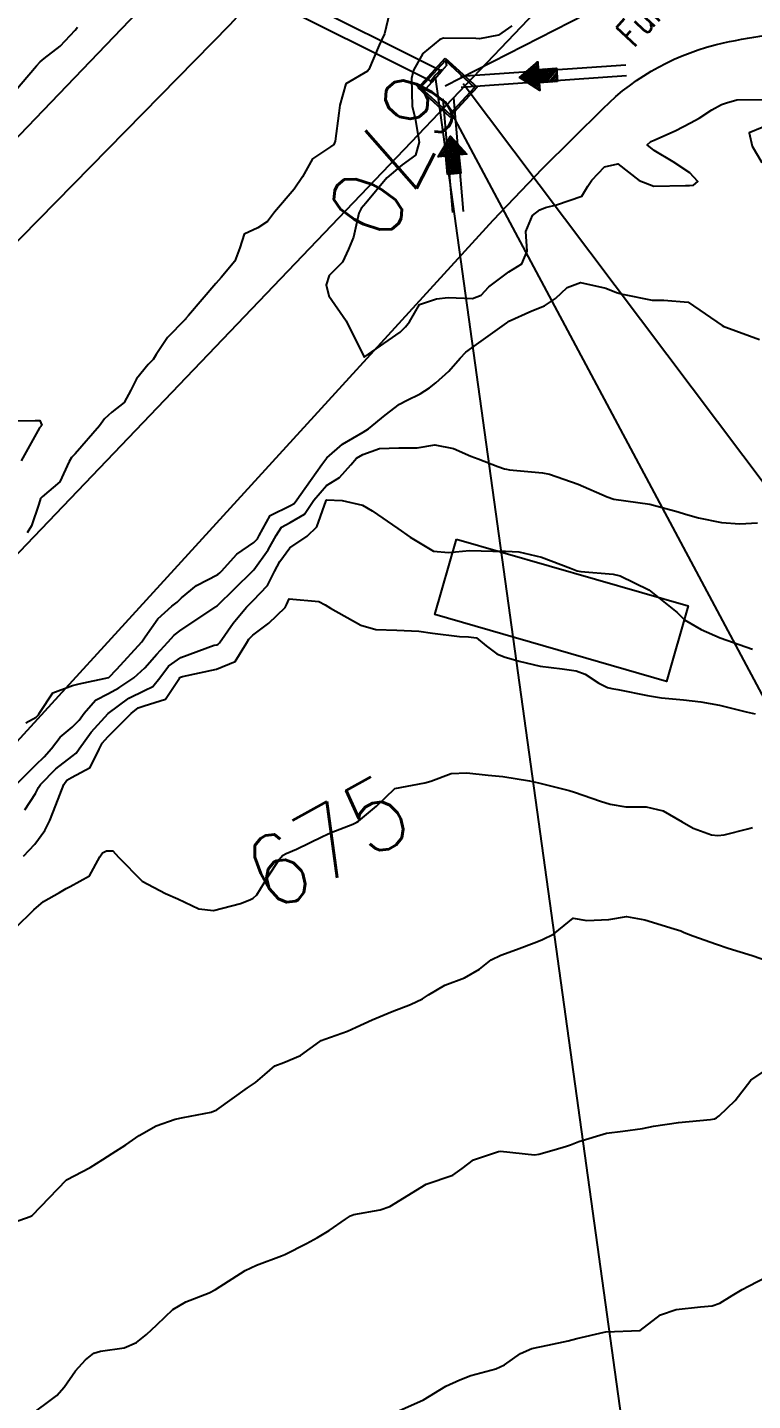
# Model space of a CAD drawing. Header units: metres. Extents: x 298520 to 308411, y 7433745 to 7450750.
# Drawn here: x 300751.6 to 300792, y 7446866.2 to 7446942.6 of the extents above; entities that cross this region are included whole.
import ezdxf
from ezdxf.enums import TextEntityAlignment as Align

# ---------------------------------------------------------------- set-up
doc = ezdxf.new("R2010")
doc.units = ezdxf.units.M
doc.header["$LTSCALE"] = 10
doc.linetypes.add('CONTINUO', pattern=[0])
doc.linetypes.add('TRACEJADO', pattern=[8.7, 8, -0.7])
for name, color, linetype in [('BUEIRO', 151, 'Continuous'), ('CAIXA', 45, 'Continuous'), ('Cotas', 45, 'Continuous'), ('Curvas de Nivel 1m', 11, 'Continuous'), ('Curvas de Nivel 5m', 15, 'Continuous'), ('Edificações', 30, 'Continuous'), ('GALERIA', 45, 'Continuous'), ('Linha Férrea', 251, 'TRACKS'), ('TEXTO', 45, 'Continuous'), ('TUBO', 45, 'Continuous'), ('Vias Primárias', 230, 'Continuous')]:
    doc.layers.add(name, color=color, linetype=linetype)
doc.styles.add('ROMANS', font='romans', dxfattribs={"height": 0.2})
doc.styles.add('Style-STANDARD', font='STANDARD.shx')
doc.linetypes.add('TRACKS', pattern='A,0.15,[130,ltypeshp.shx,S=0.25,R=0,X=0,Y=0],0.15', length=0.3)

msp = doc.modelspace()

# ---------------------------------------------------------------- hatches: boundary and pattern name
at = {"layer": 'TEXTO'}
for points in [[(300781.134, 7446939.623), (300780.122, 7446939.547), (300780.155, 7446939.118), (300779.014, 7446939.834), (300780.035, 7446940.712), (300780.067, 7446940.284), (300781.079, 7446940.36)], [(300775.018, 7446934.45), (300774.92, 7446935.46), (300774.492, 7446935.419), (300775.184, 7446936.574), (300776.084, 7446935.573), (300775.656, 7446935.531), (300775.754, 7446934.521)]]:
    msp.add_hatch(color=256, dxfattribs=at).paths.add_polyline_path(points)

# ---------------------------------------------------------------- linework, layer by layer
at = {"layer": 'BUEIRO', "linetype": 'TRACEJADO', "flags": 128}
for points in [[(300774.685, 7446940.202), (300748.262, 7446953.432)], [(300774.166, 7446939.602), (300748.185, 7446952.577)]]:
    msp.add_lwpolyline(points, dxfattribs=at)
at = {"layer": 'CAIXA', "linetype": 'TRACEJADO', "flags": 128}
for points in [[(300774.759, 7446938.656), (300775.289, 7446932.332)], [(300775.357, 7446938.706), (300775.887, 7446932.382)]]:
    msp.add_lwpolyline(points, dxfattribs=at)
at = {"layer": 'CAIXA', "linetype": 'CONTINUO'}
for points in [[(300774.893, 7446940.919, 669.603), (300776.661, 7446939.299, 669.594), (300775.149, 7446937.649, 669.624), (300773.381, 7446939.27, 669.607)], [(300773.522, 7446939.276, 669.607), (300775.142, 7446937.791, 669.624), (300776.519, 7446939.292, 669.594), (300774.899, 7446940.778, 669.603)]]:
    msp.add_polyline3d(points, close=True, dxfattribs=at)
at = {"layer": 'Curvas de Nivel 1m', "flags": 128}
for points, elevation in [([(300771.791, 7446943.449), (300771.515, 7446942.266), (300771.205, 7446941.649), (300770.647, 7446940.279), (300770.562, 7446940.192), (300769.356, 7446939.491), (300769.021, 7446938.295), (300768.979, 7446937.853), (300768.768, 7446936.297), (300768.697, 7446936.112), (300768.51, 7446935.987), (300767.502, 7446935.311), (300766.955, 7446934.315), (300766.486, 7446933.626), (300765.393, 7446932.341), (300764.993, 7446931.817), (300764.46, 7446931.479), (300763.702, 7446931.11), (300763.454, 7446930.36), (300763.18, 7446929.618), (300762.426, 7446928.708), (300762.119, 7446928.375), (300760.607, 7446926.599), (300760.447, 7446926.399), (300760.426, 7446926.377), (300760.402, 7446926.353), (300759.43, 7446925.367), (300758.805, 7446924.416), (300758.638, 7446924.149), (300758.367, 7446923.861), (300757.71, 7446923.075), (300757.393, 7446922.43), (300757.026, 7446921.75), (300756.334, 7446921.208), (300755.927, 7446920.848), (300755.644, 7446920.45), (300754.307, 7446918.899), (300754.092, 7446918.685), (300753.971, 7446918.473), (300753.445, 7446917.324), (300752.467, 7446916.488), (300752.366, 7446916.404), (300752.277, 7446916.093), (300751.87, 7446914.884), (300751.621, 7446914.499)], 671), ([(300750.544, 7446938.613), (300752.154, 7446940.496), (300752.352, 7446940.707), (300752.569, 7446940.889), (300753.472, 7446941.589), (300754.303, 7446942.473), (300754.421, 7446942.645)], 671), ([(300751.553, 7446903.924), (300752.13, 7446904.228), (300752.254, 7446904.367), (300752.331, 7446904.488), (300753.051, 7446905.579), (300754.156, 7446905.987), (300754.528, 7446906.096), (300756.163, 7446906.435), (300756.621, 7446906.897), (300758.006, 7446908.423), (300758.186, 7446908.71), (300758.901, 7446909.708), (300759.67, 7446910.405), (300759.969, 7446910.64), (300760.21, 7446910.869), (300761.05, 7446911.558), (300762.23, 7446912.181), (300762.341, 7446912.259), (300762.437, 7446912.368), (300763.298, 7446913.304), (300764.249, 7446913.958), (300764.446, 7446914.154), (300764.535, 7446914.347), (300765.157, 7446915.454), (300766.278, 7446916.015), (300766.481, 7446916.126), (300766.635, 7446916.325), (300767.394, 7446917.414), (300768.018, 7446918.304), (300768.307, 7446918.661), (300769.174, 7446919.432), (300770.321, 7446920.096), (300770.629, 7446920.275), (300771.546, 7446921.051), (300772.344, 7446921.649), (300772.73, 7446921.863), (300773.49, 7446922.239), (300774.016, 7446922.573), (300774.359, 7446922.841), (300775.095, 7446923.494), (300775.719, 7446924.217), (300776.045, 7446924.544), (300776.379, 7446924.8), (300778.316, 7446926.181), (300778.356, 7446926.218), (300778.394, 7446926.257), (300779.716, 7446926.854), (300780.408, 7446927.135), (300781.033, 7446927.531), (300781.679, 7446928.141), (300782.426, 7446928.424), (300783.835, 7446928.116), (300784.419, 7446927.88), (300784.747, 7446927.778), (300786.413, 7446927.454), (300787.051, 7446927.443), (300788.412, 7446927.33), (300790.308, 7446926.041), (300790.392, 7446925.976), (300790.497, 7446925.934), (300792.385, 7446925.251)], 671), ([(300750.326, 7446920.72), (300752.079, 7446920.742), (300752.327, 7446920.749), (300752.443, 7446920.489), (300752.394, 7446920.418), (300752.321, 7446920.337), (300751.287, 7446918.505)], 672), ([(300751.037, 7446900.506), (300752.104, 7446901.584), (300752.575, 7446902.019), (300752.983, 7446902.481), (300753.469, 7446903.127), (300754.125, 7446903.683), (300754.525, 7446904.07), (300754.806, 7446904.463), (300755.421, 7446905.18), (300756.15, 7446905.556), (300756.736, 7446905.859), (300757.567, 7446906.429), (300758.169, 7446906.984), (300758.85, 7446907.74), (300759.451, 7446908.407), (300759.801, 7446908.789), (300760.19, 7446909.099), (300762.123, 7446910.371), (300762.171, 7446910.403), (300762.204, 7446910.436), (300763.182, 7446911.397), (300764.159, 7446912.351), (300764.197, 7446912.387), (300764.234, 7446912.425), (300765.046, 7446913.54), (300765.479, 7446914.338), (300765.786, 7446914.809), (300766.264, 7446915.061), (300767.064, 7446915.525), (300767.572, 7446916.311), (300768.291, 7446917.13), (300769.011, 7446917.578), (300769.636, 7446918.287), (300769.947, 7446918.643), (300770.309, 7446918.861), (300771.229, 7446919.183), (300772.313, 7446919.222), (300773.324, 7446919.229), (300774.315, 7446919.396), (300775.347, 7446919.186), (300776.309, 7446918.77), (300776.721, 7446918.618), (300777.817, 7446918.187), (300778.182, 7446918.062), (300778.301, 7446918.029), (300778.475, 7446918.004), (300780.298, 7446917.834), (300780.699, 7446917.754), (300782.289, 7446917.2), (300783.902, 7446916.492), (300784.277, 7446916.37), (300786.273, 7446916.09), (300787.858, 7446915.656), (300788.268, 7446915.532), (300788.986, 7446915.333), (300790.263, 7446915.072), (300791.291, 7446915.002), (300792.263, 7446915.046)], 672), ([(300751.489, 7446899.082), (300752.085, 7446899.985), (300752.26, 7446900.319), (300752.377, 7446900.487), (300753.225, 7446901.356), (300754.109, 7446902.033), (300754.353, 7446902.225), (300754.523, 7446902.466), (300755.181, 7446903.401), (300756.133, 7446904.438), (300757.288, 7446905.291), (300758.152, 7446905.724), (300758.624, 7446905.947), (300759.011, 7446906.412), (300759.501, 7446907.075), (300760.175, 7446907.562), (300762.04, 7446908.231), (300762.182, 7446908.26), (300762.258, 7446908.294), (300762.324, 7446908.369), (300763.092, 7446909.463), (300763.828, 7446910.354), (300764.013, 7446910.545), (300764.208, 7446910.718), (300765.005, 7446911.558), (300765.396, 7446912.338), (300765.68, 7446912.894), (300766.246, 7446913.654), (300767.201, 7446914.316), (300767.743, 7446914.825), (300768.258, 7446916.3), (300768.283, 7446916.327), (300769.153, 7446916.291), (300770.279, 7446916.036), (300770.823, 7446915.723), (300772.26, 7446914.731), (300772.93, 7446914.243), (300774.245, 7446913.479), (300775.073, 7446913.393), (300776.246, 7446913.502), (300777.536, 7446913.481), (300778.246, 7446913.481), (300778.984, 7446913.434), (300780.243, 7446913.138), (300781.852, 7446912.528), (300782.235, 7446912.381), (300782.44, 7446912.342), (300784.234, 7446912.191), (300784.623, 7446912.106), (300786.221, 7446911.321), (300787.803, 7446910.066), (300787.994, 7446909.856), (300788.199, 7446909.643), (300789.136, 7446909.108), (300790.189, 7446908.655), (300791.993, 7446908.022)], 673), ([(300751.42, 7446896.499), (300752.05, 7446897.166), (300752.62, 7446897.922), (300752.881, 7446898.482), (300753.216, 7446899.339), (300753.661, 7446900.474), (300753.843, 7446900.725), (300754.097, 7446900.869), (300755.126, 7446901.436), (300755.626, 7446902.455), (300755.794, 7446902.776), (300756.12, 7446903.133), (300757.421, 7446904.431), (300757.813, 7446904.75), (300758.14, 7446904.87), (300759.323, 7446905.231), (300760.102, 7446906.401), (300760.126, 7446906.438), (300760.164, 7446906.465), (300760.265, 7446906.499), (300762.168, 7446906.901), (300763.201, 7446907.331), (300763.838, 7446908.353), (300763.96, 7446908.577), (300764.187, 7446908.802), (300765.071, 7446909.464), (300765.978, 7446910.332), (300766.055, 7446910.481), (300766.21, 7446910.817), (300767.85, 7446910.663), (300768.206, 7446910.484), (300768.515, 7446910.297), (300770.194, 7446909.346), (300771.03, 7446909.106), (300772.191, 7446909.067), (300773.416, 7446909.013), (300774.19, 7446908.914), (300775.687, 7446908.716), (300776.188, 7446908.707), (300776.626, 7446908.642), (300777.175, 7446908.195), (300777.754, 7446907.762), (300778.177, 7446907.596), (300778.997, 7446907.349), (300780.172, 7446907.079), (300781.4, 7446906.918), (300782.17, 7446906.816), (300782.668, 7446906.632), (300783.444, 7446906.121), (300783.924, 7446905.878), (300784.159, 7446905.824), (300784.496, 7446905.768), (300786.153, 7446905.436), (300786.916, 7446905.314), (300788.15, 7446905.201), (300789.108, 7446905.091), (300790.146, 7446904.894), (300791.64, 7446904.525), (300792.139, 7446904.422)], 674), ([(300750.379, 7446875.932), (300751.802, 7446876.432), (300751.907, 7446876.498), (300753.823, 7446878.47), (300755.138, 7446879.153), (300755.84, 7446879.599), (300756.353, 7446879.934), (300757.119, 7446880.431), (300757.858, 7446880.946), (300758.798, 7446881.476), (300759.867, 7446881.847), (300760.317, 7446881.947), (300761.871, 7446882.236), (300762.182, 7446882.375), (300763.885, 7446883.605), (300764.333, 7446883.901), (300764.846, 7446884.34), (300765.409, 7446884.826), (300765.903, 7446885.015), (300766.837, 7446885.388), (300767.921, 7446886.185), (300767.994, 7446886.227), (300768.189, 7446886.297), (300769.455, 7446886.757), (300769.93, 7446886.972), (300770.823, 7446887.383), (300771.939, 7446887.838), (300772.955, 7446888.245), (300773.623, 7446888.56), (300773.951, 7446888.778), (300774.871, 7446889.309), (300775.958, 7446889.716), (300776.796, 7446890.197), (300777.445, 7446890.714), (300777.975, 7446890.979), (300778.856, 7446891.296), (300779.986, 7446891.726), (300780.296, 7446891.849), (300780.922, 7446892.151), (300781.502, 7446892.641), (300782.002, 7446893.044), (300782.775, 7446892.903), (300784.002, 7446892.976), (300784.97, 7446893.134), (300786.002, 7446892.955), (300787.628, 7446892.443), (300787.996, 7446892.335), (300788.181, 7446892.253), (300788.661, 7446892.06), (300789.986, 7446891.596), (300790.638, 7446891.378), (300791.977, 7446890.971), (300793.532, 7446890.434)], 676), ([(300751.671, 7446865.272), (300753.284, 7446866.476), (300753.688, 7446866.932), (300754.315, 7446867.846), (300754.867, 7446868.458), (300755.341, 7446868.821), (300755.71, 7446868.944), (300757.018, 7446869.126), (300757.718, 7446869.42), (300758.267, 7446869.873), (300758.85, 7446870.409), (300759.3, 7446870.842), (300759.741, 7446871.248), (300760.454, 7446871.685), (300761.751, 7446872.181), (300762.108, 7446872.375), (300763.764, 7446873.434), (300764.387, 7446873.724), (300765.772, 7446874.244), (300765.965, 7446874.327), (300767.166, 7446874.925), (300767.787, 7446875.26), (300768.424, 7446875.663), (300769.334, 7446876.285), (300769.615, 7446876.471), (300769.806, 7446876.543), (300771.273, 7446876.8), (300771.81, 7446877), (300773.823, 7446878.23), (300775.319, 7446878.726), (300775.836, 7446879.113), (300776.456, 7446879.592), (300777.851, 7446880.06), (300777.974, 7446880.065), (300779.849, 7446879.872), (300780.107, 7446879.899), (300780.959, 7446880.149), (300781.645, 7446880.352), (300781.856, 7446880.422), (300782.326, 7446880.601), (300783.863, 7446881.07), (300784.774, 7446881.191), (300785.865, 7446881.339), (300786.479, 7446881.471), (300787.869, 7446881.667), (300789.652, 7446881.825), (300789.871, 7446881.875), (300789.982, 7446881.928), (300790.138, 7446882.037), (300791.023, 7446882.887), (300791.893, 7446884.02), (300793.079, 7446884.828)], 677), ([(300772.308, 7446865.616), (300773.683, 7446866.23), (300774.928, 7446866.98), (300775.694, 7446867.35), (300776.323, 7446867.577), (300777.701, 7446867.956), (300778.181, 7446868.183), (300779.079, 7446868.803), (300779.717, 7446869.08), (300780.592, 7446869.279), (300781.724, 7446869.518), (300782.217, 7446869.641), (300783.731, 7446869.997), (300783.832, 7446870.009), (300785.733, 7446870.09), (300786.863, 7446870.958), (300787.745, 7446871.258), (300789.097, 7446871.4), (300789.747, 7446871.464), (300790.174, 7446871.61), (300790.854, 7446872.029), (300791.411, 7446872.368), (300791.758, 7446872.549), (300792.885, 7446873.124)], 678)]:
    msp.add_lwpolyline(points, dxfattribs=dict(at, elevation=elevation))
at = {"layer": 'Curvas de Nivel 5m', "flags": 128}
for points, elevation in [([(300778.598, 7446942.725), (300777.862, 7446942.191), (300776.8, 7446941.997), (300776.59, 7446942.01), (300774.793, 7446942.025), (300774.589, 7446941.962), (300773.645, 7446941.171), (300773.128, 7446940.244), (300773.012, 7446939.791), (300773.049, 7446938.245), (300773.212, 7446937.564), (300773.434, 7446936.241), (300773.233, 7446935.516), (300772.5, 7446934.986), (300771.638, 7446934.263), (300770.479, 7446932.851), (300770.217, 7446932.541), (300770.084, 7446932.284), (300769.781, 7446930.959), (300769.515, 7446930.289), (300769.167, 7446929.561), (300768.428, 7446928.827), (300768.256, 7446928.303), (300768.414, 7446927.687), (300769.37, 7446926.29), (300770.373, 7446924.28), (300772.387, 7446925.665), (300772.682, 7446925.955), (300772.903, 7446926.245), (300773.45, 7446927.197), (300774.412, 7446927.518), (300775.045, 7446927.592), (300776.413, 7446927.543), (300776.891, 7446927.728), (300777.324, 7446928.196), (300778.431, 7446929.03), (300779.147, 7446929.462), (300779.446, 7446930.17), (300779.368, 7446931.262), (300779.737, 7446932.167), (300780.157, 7446932.483), (300780.477, 7446932.603), (300781.087, 7446932.759), (300782.484, 7446933.241), (300782.828, 7446933.788), (300783.042, 7446934.125), (300783.758, 7446934.86), (300784.502, 7446935.034), (300785.675, 7446934.098), (300786.49, 7446933.791), (300788.262, 7446933.835), (300788.491, 7446933.837), (300788.71, 7446933.839), (300788.949, 7446934.055), (300788.498, 7446934.536), (300787.575, 7446935.145), (300786.51, 7446935.773), (300786.118, 7446936.094), (300786.327, 7446936.281), (300786.517, 7446936.346), (300787.713, 7446936.885), (300788.532, 7446937.308), (300789.022, 7446937.569), (300789.722, 7446938.048), (300790.258, 7446938.33), (300790.547, 7446938.43), (300791.107, 7446938.59), (300792.549, 7446938.608)], 670), ([(300792.529, 7446937.065), (300791.795, 7446936.756), (300791.96, 7446936.026), (300792.504, 7446935.112)], 670), ([(300750.977, 7446892.505), (300752.003, 7446893.514), (300752.529, 7446893.964), (300753.423, 7446894.476), (300753.8, 7446894.688), (300754.018, 7446894.804), (300755.095, 7446895.391), (300755.678, 7446896.454), (300755.824, 7446896.673), (300756.046, 7446896.793), (300756.389, 7446896.787), (300756.718, 7446896.44), (300758.023, 7446895.101), (300759.327, 7446894.407), (300760.01, 7446894.109), (300761.181, 7446893.558), (300762.004, 7446893.475), (300763.501, 7446893.851), (300764.01, 7446894.067), (300764.197, 7446894.162), (300764.407, 7446894.346), (300765.017, 7446895.351), (300765.662, 7446896.334), (300765.844, 7446896.533), (300766.046, 7446896.643), (300766.617, 7446896.889), (300768.056, 7446897.593), (300768.549, 7446897.804), (300769.74, 7446898.283), (300769.964, 7446898.381), (300770.065, 7446898.439), (300771.073, 7446899.27), (300772.083, 7446900.26), (300773.754, 7446900.569), (300774.09, 7446900.677), (300775.225, 7446901.089), (300776.097, 7446901.129), (300777.277, 7446901.01), (300778.094, 7446900.932), (300779.574, 7446900.682), (300780.089, 7446900.568), (300781.787, 7446900.143), (300782.082, 7446900.053), (300783.524, 7446899.564), (300784.076, 7446899.382), (300784.942, 7446899.234), (300786.074, 7446899.233), (300787.012, 7446899.016), (300788.066, 7446898.398), (300788.683, 7446898.054), (300789.699, 7446897.685), (300790.059, 7446897.641), (300790.411, 7446897.685), (300791.733, 7446898.023), (300791.991, 7446898.093)], 675)]:
    msp.add_lwpolyline(points, dxfattribs=dict(at, elevation=elevation))
at = {"layer": 'Edificações'}
msp.add_lwpolyline([(300775.519, 7446914.146), (300788.406, 7446910.423), (300787.193, 7446906.223), (300774.306, 7446909.947)], close=True, dxfattribs=at)
at = {"layer": 'GALERIA', "linetype": 'CONTINUO'}
for points in [[(300774.899, 7446940.778, 669.603), (300774.969, 7446940.511, 667.618), (300774.685, 7446940.202, 667.255)], [(300774.166, 7446939.602, 667.235), (300774.086, 7446939.571, 668.552), (300774.181, 7446939.77, 668.809), (300774.292, 7446939.942, 668.821), (300774.543, 7446940.152, 668.701), (300774.691, 7446940.267, 668.378), (300774.685, 7446940.202, 667.255)], [(300774.166, 7446939.602, 667.235), (300774.685, 7446940.202, 667.255)], [(300773.522, 7446939.276, 669.607), (300773.811, 7446939.215, 667.236), (300774.166, 7446939.602, 667.235)]]:
    msp.add_polyline3d(points, dxfattribs=at)
at = {"layer": 'Linha Férrea', "flags": 128}
for points in [[(298729.261, 7450749.95), (298734.809, 7450730.65), (298742.343, 7450703.451), (298750.119, 7450676.237), (298757.889, 7450649.199), (298765.189, 7450623.712), (298769.985, 7450606.424), (298776.494, 7450583.287), (298783.055, 7450560.248), (298788.164, 7450542.214), (298793.821, 7450521.584), (298798.125, 7450506.606), (298804.386, 7450484.418), (298809.295, 7450466.837), (298814.551, 7450448.858), (298819.559, 7450431.225), (298826.267, 7450408.649), (298831.926, 7450389.314), (298837.135, 7450370.779), (298842.092, 7450352.398), (298847.802, 7450331.823), (298852.149, 7450316.412), (298858.34, 7450294.769), (298862.969, 7450278.965), (298867.952, 7450260.088), (298870.924, 7450249.95), (298873.722, 7450238.982), (298878.355, 7450222.697), (298882.025, 7450210.358), (298885.603, 7450197.651), (298890.189, 7450181.049), (298894.637, 7450166.006), (298898.995, 7450149.812), (298904.361, 7450131.79), (298908.122, 7450117.709), (298911.93, 7450103.946), (298916.104, 7450089.039), (298920.554, 7450073.399), (298923.212, 7450064.319), (298926.468, 7450052.577), (298930.321, 7450038.956), (298934.723, 7450023.223), (298938.252, 7450011.622), (298941.509, 7449999.193), (298944.399, 7449989.651), (298947.701, 7449977.682), (298952.335, 7449961.49), (298956.967, 7449946.581), (298961.92, 7449929.017), (298965.909, 7449915.258), (298970.082, 7449900.905), (298973.936, 7449887.787), (298977.788, 7449874.853), (298981.549, 7449862.469), (298986.366, 7449847.197), (298989.852, 7449836.37), (298994.575, 7449822.337), (298999.437, 7449807.292), (299004.068, 7449794.269), (299008.7, 7449781.657), (299013.057, 7449770.328), (299018.285, 7449757.718), (299022.322, 7449748.037), (299026.817, 7449737.63), (299031.861, 7449726.852), (299036.814, 7449716.896), (299043.096, 7449705.205), (299047.821, 7449696.534), (299054.335, 7449685.572), (299060.664, 7449675.852), (299069.469, 7449663.104), (299077.541, 7449652.872), (299085.429, 7449643.336), (299089.832, 7449637.784), (299098.728, 7449628.561), (299107.993, 7449618.793), (299117.442, 7449610.031), (299127.077, 7449601.223), (299138.453, 7449591.782), (299150.409, 7449582.651), (299162.779, 7449573.982), (299174.004, 7449567.002), (299185.962, 7449560.295), (299199.698, 7449553.222), (299213.253, 7449547.024), (299227.033, 7449541.5), (299241.999, 7449536.525), (299258.424, 7449531.831), (299277.224, 7449527.814), (299295.935, 7449525.032), (299311.589, 7449523.57), (299326.876, 7449522.883), (299340.975, 7449522.747), (299353.572, 7449523.111), (299369.274, 7449524.069), (299382.826, 7449525.211), (299396.609, 7449526.717), (299414.178, 7449529.501), (299430.969, 7449532.603), (299440.142, 7449534.839), (299451.094, 7449537.487), (299469.666, 7449542.917), (299486.963, 7449547.755), (299510.376, 7449554.83), (299531.414, 7449561.037), (299544.903, 7449564.894), (299559.186, 7449569.068), (299590.197, 7449576.665), (299616.417, 7449582.259), (299645.03, 7449585.805), (299675.251, 7449587.635), (299705.522, 7449586.259), (299732.882, 7449582.825), (299762.581, 7449576.088), (299791.888, 7449566.944), (299816.217, 7449556.896), (299840.774, 7449544.781), (299859.676, 7449534.387), (299878.529, 7449521.308), (299897.376, 7449507.135), (299919.538, 7449486.991), (299927.658, 7449478.626), (299947.133, 7449456.962), (299961.499, 7449437.961), (299971.137, 7449424.784), (299981.869, 7449408.322), (299997.595, 7449383.682), (300016.228, 7449354.96), (300035.864, 7449324.687), (300055.136, 7449295.587), (300073.232, 7449268.397), (300085.868, 7449249.95), (300089.501, 7449244.778), (300101.211, 7449227.647), (300111.197, 7449214.14), (300124.752, 7449194.736), (300135.909, 7449179.759), (300148.296, 7449162.129), (300160.805, 7449144.566), (300173.129, 7449128.481), (300185.523, 7449112.088), (300198.402, 7449095.758), (300207.462, 7449083.98), (300220.094, 7449068.515), (300233.468, 7449051.744), (300246.778, 7449035.349), (300263.478, 7449015.076), (300277.526, 7448998.444), (300292.814, 7448981.501), (300306.688, 7448964.856), (300324.623, 7448944.393), (300340.398, 7448926.517), (300357.9, 7448907.843), (300372.755, 7448891.817), (300392.041, 7448871.054), (300410.717, 7448852.066), (300427.475, 7448834.137), (300439.245, 7448822.858), (300454.898, 7448806.525), (300473.448, 7448788.164), (300493.111, 7448768.808), (300511.705, 7448749.95), (300518.198, 7448743.612), (300525.672, 7448735.984), (300530.889, 7448730.361), (300538.141, 7448723.284), (300543.771, 7448717.624), (300548.924, 7448711.903), (300554.778, 7448706.093), (300562.444, 7448698.573), (300570.483, 7448690.198), (300580.06, 7448680.508), (300590.013, 7448670.628), (300599.102, 7448661.391), (300608.565, 7448651.702), (300616.68, 7448643.32), (300625.581, 7448633.859), (300633.62, 7448625.859), (300641.21, 7448617.858), (300649.582, 7448609.897), (300659.386, 7448599.72), (300667.387, 7448591.231), (300676.098, 7448582.784), (300683.871, 7448574.669), (300691.725, 7448567.153), (300703.33, 7448554.876), (300711.744, 7448546.351), (300718.093, 7448539.767), (300726.506, 7448530.983), (300733.153, 7448523.695), (300741.152, 7448514.418), (300747.426, 7448507.242), (300750.054, 7448504.018), (300758.169, 7448493.99), (300764.854, 7448485.238), (300772.251, 7448475.55), (300781.114, 7448462.855), (300788.178, 7448452.147), (300795.99, 7448439.115), (300802.712, 7448427.661), (300809.137, 7448414.665), (300814.959, 7448402.42), (300819.763, 7448391.601), (300824.722, 7448378.533), (300829.079, 7448366.59), (300833.249, 7448353.858), (300836.592, 7448342.438), (300839.822, 7448330.572), (300842.678, 7448317.912), (300845.758, 7448304.202), (300848.387, 7448291.169), (300849.927, 7448279.903), (300851.843, 7448266.756), (300852.632, 7448254.174), (300852.974, 7448249.95), (300853.718, 7448237.64), (300853.896, 7448226.066), (300854.164, 7448215.145), (300853.836, 7448203.832), (300853.598, 7448192.905), (300852.795, 7448182.25), (300851.991, 7448170.79), (300850.801, 7448159.302), (300849.223, 7448146.768), (300848.151, 7448135.486), (300846.96, 7448124.114), (300845.442, 7448113.546), (300844.222, 7448102.204), (300842.288, 7448090.385), (300840.978, 7448078.33), (300839.608, 7448068.386), (300838.209, 7448056.39), (300836.541, 7448045.166), (300835.023, 7448032.665), (300833.535, 7448020.341), (300832.284, 7448009.205), (300831.094, 7447998.637), (300829.874, 7447985.926), (300828.432, 7447973.713), (300826.546, 7447955.639), (300825.162, 7447943.391), (300824.986, 7447942.247), (300823.836, 7447930.96), (300822.657, 7447919.829), (300821.593, 7447909.075), (300820.243, 7447895.408), (300819.533, 7447885.934), (300818.679, 7447872.07), (300818.298, 7447858.799), (300817.927, 7447851.916), (300817.786, 7447841.862), (300817.933, 7447833.489), (300818.516, 7447815.843), (300820.361, 7447795.876), (300822.449, 7447776.733), (300825.922, 7447758.996), (300827.722, 7447750.217), (300828.687, 7447743.229), (300830.467, 7447731.539), (300833.751, 7447711.152), (300838.977, 7447681.969), (300842.161, 7447664.851), (300846.249, 7447643.566), (300856.898, 7447587.933), (300861.3, 7447564.706), (300863.731, 7447552.015), (300867.081, 7447534.8), (300870.251, 7447518.153), (300879.139, 7447471.406), (300882.717, 7447452.426), (300886.196, 7447433.436), (300890.621, 7447408.952), (300893.065, 7447393.996), (300894.895, 7447382.534), (300896.018, 7447374.923), (300897.056, 7447367.88), (300898.671, 7447355.202), (300899.884, 7447344.173), (300901.155, 7447328.57), (300902.425, 7447306.17), (300902.632, 7447290.927), (300902.643, 7447274.906), (300901.209, 7447249.806), (300899.894, 7447235.454), (300897.424, 7447214.973), (300896.24, 7447207.108, -0.017609), (300893.245, 7447191.067), (300890.79, 7447180.008), (300886.347, 7447162.337), (300883.122, 7447151.267), (300877.521, 7447133.871), (300873.858, 7447123.752), (300865.532, 7447103.056), (300859.822, 7447090.388), (300850.503, 7447071.406), (300846.315, 7447063.106), (300836.805, 7447045.834), (300827.664, 7447031.197), (300815.395, 7447013.014), (300803.069, 7446996.228), (300792.968, 7446983.245), (300781.446, 7446969.292), (300759.63, 7446945.435), (300748.36, 7446933.669), (300737.301, 7446922.447), (300720.178, 7446905.644), (300707.821, 7446893.561), (300697.057, 7446883.028), (300686.376, 7446872.224), (300676.506, 7446862.329), (300660.145, 7446845.845), (300651.989, 7446837.638), (300637.917, 7446823.835), (300624.102, 7446810.419), (300614.955, 7446801.573), (300610.107, 7446796.538), (300599.124, 7446785.64, 0.017844), (300588.776, 7446774.611), (300582.973, 7446768.596), (300572.807, 7446757.15), (300570.635, 7446754.423, -0.018804), (300566.868, 7446749.902, -0.021463), (300565.197, 7446747.771, 0.014089), (300560.744, 7446742.236), (300556.818, 7446737.065), (300549.018, 7446726.402), (300544.903, 7446720.152), (300542.989, 7446717.435), (300540.702, 7446714.014), (300534.516, 7446704.131), (300528.813, 7446694.775), (300525.37, 7446688.688), (300519.775, 7446678.443, 0.017217), (300513.559, 7446666.068), (300510.115, 7446659.471), (300505.35, 7446648.44), (300501.39, 7446638.953, 0.017957), (300498.447, 7446631.125), (300492.383, 7446614.647), (300488.086, 7446600.958), (300484.889, 7446590.082), (300482.448, 7446580.533), (300479.028, 7446566.174), (300474.999, 7446546.195), (300472.245, 7446530.076), (300469.723, 7446510.133), (300467.649, 7446494.09), (300465.343, 7446472.628), (300462.509, 7446448.283), (300460.589, 7446427.75), (300458.173, 7446403.459), (300455.716, 7446377.743), (300453.679, 7446357.578), (300451.179, 7446331.957), (300448.408, 7446302.907), (300446.096, 7446278.461), (300443.948, 7446255.986), (300443.327, 7446249.95), (300441.921, 7446236.026), (300439.714, 7446214.959), (300437.145, 7446189.663), (300434.772, 7446164.489), (300432.986, 7446145.942), (300427.675, 7446092.019), (300425.457, 7446069.071), (300422.052, 7446034.05), (300420.454, 7446017.74), (300416.946, 7445981.751), (300414.159, 7445952.95), (300410.686, 7445916.311), (300408.437, 7445891.812), (300405.718, 7445868.171), (300403.766, 7445842.739), (300401.654, 7445818.651), (300400.337, 7445806.143), (300399.876, 7445801.282), (300399.266, 7445794.558)], [(298905.363, 7450145.031), (298910.207, 7450124.873), (298915.002, 7450108.012), (298921.739, 7450085.266), (298926.98, 7450064.83), (298931.003, 7450051.742), (298934.224, 7450039.953), (298937.65, 7450027.983), (298940.458, 7450017.786), (298943.206, 7450008.624), (298945.866, 7449998.811), (298948.85, 7449988.084), (298952.218, 7449977.183), (298954.849, 7449967.637), (298957.892, 7449956.733), (298961.763, 7449943.848), (298964.896, 7449932.558), (298968.973, 7449920.293), (298972.372, 7449908.382), (298975.8, 7449896.208), (298979.287, 7449884.682), (298982.035, 7449875.079), (298985.463, 7449863.464), (298988.891, 7449853.475), (298994.252, 7449836.792), (298999.642, 7449820.007), (299004.122, 7449806.223), (299009.577, 7449791.55), (299017.072, 7449771.922), (299023.852, 7449755.78), (299031.351, 7449735.099), (299042.615, 7449714.768), (299049.157, 7449702.257), (299057.947, 7449687.795), (299067.128, 7449674.025), (299074.388, 7449663.764), (299083.266, 7449652.271), (299093.226, 7449640.21), (299104.865, 7449628.3), (299116.059, 7449616.929), (299127.188, 7449606.965), (299134.846, 7449600.398), (299146.061, 7449590.999), (299159.8, 7449581.134), (299172.881, 7449572.672), (299188.754, 7449563.553), (299203.487, 7449555.781), (299219.692, 7449548.782), (299229.285, 7449544.979), (299249.695, 7449538.196), (299264.418, 7449534.22), (299286.841, 7449530.183), (299305.276, 7449527.832), (299319.472, 7449527.113), (299340.209, 7449526.73), (299362.575, 7449527.496), (299380.335, 7449528.889), (299402.027, 7449531.43), (299418.393, 7449534.55), (299439.271, 7449538.773), (299455.546, 7449542.61), (299468.219, 7449546.447), (299486.071, 7449551.679), (299502.678, 7449556.429), (299521.873, 7449562.476), (299544.903, 7449569.511), (299558.765, 7449572.874), (299572.65, 7449576.475), (299589.389, 7449580.647), (299603.615, 7449583.903), (299623.713, 7449587.445), (299640.449, 7449589.67), (299657.813, 7449590.983), (299675.925, 7449591.554), (299694.255, 7449591.042), (299708.541, 7449590.126), (299722.182, 7449588.244), (299738.919, 7449585.56), (299759.653, 7449580.821), (299775.25, 7449576.474), (299786.436, 7449572.94), (299797.015, 7449569.282), (299807.003, 7449565.52), (299816.424, 7449561.561), (299823.596, 7449557.979), (299834.148, 7449553.022), (299842.943, 7449548.641), (299850.946, 7449544.045), (299857.58, 7449540.07), (299867.592, 7449534.039), (299879.685, 7449526.144), (299888.765, 7449519.647), (299901.686, 7449509.708), (299911.305, 7449500.703), (299920.635, 7449492.515), (299928.708, 7449484.626), (299935.814, 7449476.733), (299943.925, 7449467.258), (299951.104, 7449459.003), (299957.671, 7449450.784), (299963.484, 7449442.67), (299970.77, 7449432.303), (299976.475, 7449423.904), (299982.432, 7449414.862), (299988.891, 7449404.85), (299995.852, 7449394.443), (300002.312, 7449383.928), (300010.887, 7449370.223), (300018.781, 7449358.239), (300026.569, 7449345.892), (300033.388, 7449335.88), (300041.176, 7449324.037), (300049.358, 7449311.838), (300057.288, 7449299.745), (300065.47, 7449287.364), (300073.508, 7449275.701), (300081.011, 7449264.541), (300090.196, 7449251.298), (300091.164, 7449249.95), (300100.525, 7449236.167), (300109.403, 7449223.951), (300117.162, 7449213.187), (300127.336, 7449198.457), (300139.6, 7449181.446), (300149.952, 7449166.72), (300159.813, 7449153.466), (300168.75, 7449141.382), (300179.779, 7449126.346), (300190.932, 7449112.414), (300203.876, 7449095.222), (300217.308, 7449078.587), (300230.374, 7449062.005), (300242.887, 7449046.162), (300256.877, 7449029.774), (300272.777, 7449010.921), (300288.309, 7448992.868), (300306.303, 7448971.97), (300322.512, 7448953.54), (300337.055, 7448937.024), (300349.196, 7448923.521), (300363.433, 7448907.803), (300372.178, 7448898.27), (300387.649, 7448881.624), (300402.322, 7448866.086), (300417.298, 7448851.105), (300428.763, 7448838.962), (300440.716, 7448827.379), (300454.398, 7448813.148), (300467.461, 7448800.639), (300481.638, 7448785.533), (300502.227, 7448765.254), (300514.06, 7448753.852), (300517.826, 7448749.95), (300528.275, 7448738.976), (300540.783, 7448726.333), (300551.364, 7448715.261), (300568.358, 7448698.083), (300580.431, 7448686.447), (300591.073, 7448675.242), (300605.822, 7448659.996), (300619.827, 7448645.871), (300631.531, 7448633.85), (300641.93, 7448623.388), (300651.196, 7448614.132), (300663.21, 7448601.736), (300675.654, 7448588.967), (300686.366, 7448579.136), (300697.132, 7448567.001), (300714.307, 7448549.82), (300728.065, 7448535.254), (300742.189, 7448519.954), (300754.02, 7448506), (300763.608, 7448493.67), (300772.134, 7448482.969), (300781.594, 7448469.905), (300789.873, 7448457.453), (300798.087, 7448444.138), (300806.367, 7448430.378), (300809.353, 7448423.731), (300815.826, 7448410.715), (300822.176, 7448396.83), (300827.777, 7448382.459), (300832.26, 7448369.325), (300838.297, 7448352.647), (300842.655, 7448335.903), (300846.951, 7448318.72), (300850.061, 7448305.153), (300853.485, 7448286.05), (300855.912, 7448269.922), (300857.341, 7448249.95), (300858.33, 7448231.606), (300857.942, 7448206.205), (300856.925, 7448178.368), (300854.333, 7448156.855), (300851.333, 7448129.708), (300849.095, 7448108.502), (300845.739, 7448085.317), (300843.044, 7448064.17), (300840.396, 7448043.097), (300838.567, 7448030.951), (300837.041, 7448016.016), (300835.11, 7447994.958), (300832.975, 7447975.28), (300830.738, 7447953.623), (300829.108, 7447937.188), (300828.366, 7447933.435), (300827.045, 7447924.743), (300825.629, 7447910.191), (300824.268, 7447895.589), (300822.966, 7447881.617), (300821.953, 7447863.074), (300821.73, 7447846.352), (300821.738, 7447838.346), (300822.298, 7447822.796), (300823.264, 7447806.625), (300824.128, 7447792.391), (300826.211, 7447777.691), (300829.715, 7447760.435), (300831.501, 7447751.07), (300833.495, 7447738.255), (300836.415, 7447720.056), (300862.711, 7447579.549), (300879.787, 7447489.912), (300882.904, 7447473.371), (300886.736, 7447453.399), (300891.84, 7447425.61), (300894.824, 7447408.419), (300897.501, 7447392.308), (300900.259, 7447374.699), (300902.627, 7447356.768), (300903.989, 7447344.999), (300904.86, 7447335.88), (300905.847, 7447322.28), (300906.291, 7447313.022), (300906.573, 7447308.418), (300906.759, 7447298.893), (300906.88, 7447292.725, -0.006984), (300906.844, 7447284.829), (300906.695, 7447276.838), (300906.36, 7447267.883), (300905.744, 7447256.667), (300905.23, 7447249.95), (300904.292, 7447239.525), (300903.012, 7447227.25), (300901.034, 7447212.309), (300899.543, 7447202.921, -0.011988), (300897.909, 7447194.02), (300894.997, 7447180.769), (300891.356, 7447165.387), (300887.457, 7447151.115), (300883.301, 7447137.652), (300876.75, 7447119.219), (300874.099, 7447111.988), (300871.749, 7447106.138, -0.018309), (300868.914, 7447099.764, 0.011681), (300865.826, 7447093.061), (300860.469, 7447081.825), (300851.72, 7447064.422), (300846.208, 7447053.937), (300843.033, 7447048.479), (300836.89, 7447038.137), (300827.206, 7447022.921), (300821.11, 7447014.014), (300814.857, 7447005.089), (300809.628, 7446998.099), (300801.236, 7446986.884), (300791.122, 7446974.407), (300781.425, 7446962.969), (300774.943, 7446955.767), (300762.88, 7446942.762), (300751.299, 7446930.933), (300734.873, 7446914.565), (300727.949, 7446907.628), (300717.868, 7446897.443), (300705.6, 7446885.783), (300698.716, 7446879.048), (300668.127, 7446848.06), (300640.994, 7446821.407), (300627.442, 7446808.23), (300610.345, 7446790.697), (300597.443, 7446778.155), (300592.334, 7446772.486), (300571.229, 7446748.595), (300567.705, 7446744.65), (300564.743, 7446740.8), (300562.62, 7446737.769), (300551.356, 7446722.391), (300544.903, 7446712.981), (300541.869, 7446707.917), (300539.497, 7446704.103, 0.003437), (300530.37, 7446689.205, 0.010632), (300522.744, 7446675.931, 0.016565), (300518.05, 7446666.625, -0.011698), (300511.771, 7446653.868, 0.029635), (300510.132, 7446650.211), (300505.481, 7446638.898), (300500.314, 7446625.471), (300492.316, 7446601.197), (300488.229, 7446587.047), (300485.297, 7446575.185), (300482.347, 7446562.473), (300481.087, 7446556.089, 0.004599), (300479.148, 7446545.763), (300476.443, 7446530.265), (300474.645, 7446518.085), (300472.755, 7446502.987), (300471.297, 7446490.618), (300469.17, 7446472.092), (300467.901, 7446459.793), (300466.767, 7446449.806), (300465.445, 7446435.701), (300463.191, 7446412.592), (300462.659, 7446405.266), (300461.606, 7446397.228), (300459.608, 7446375.419), (300458.167, 7446361.3), (300456.938, 7446349.283), (300454.601, 7446324.341), (300452.383, 7446301.27), (300450.408, 7446280.731), (300448.612, 7446261.944), (300447.444, 7446249.79), (300445.943, 7446235.321), (300443.682, 7446213.965), (300443.009, 7446207.561), (300441.275, 7446189.511), (300439.198, 7446168.049), (300436.473, 7446140.607), (300434.029, 7446115.856), (300431.015, 7446085.098), (300427.797, 7446052.837), (300425.199, 7446025.415), (300423.636, 7446009.727), (300422.457, 7445994.573), (300421.615, 7445989.53), (300419.286, 7445963.664), (300415.807, 7445928.192), (300414.69, 7445917.527), (300413.782, 7445904.921), (300412.247, 7445888.391), (300411.949, 7445886.157), (300411.266, 7445881.618), (300410.692, 7445876.189), (300409.038, 7445857.286), (300407.606, 7445838.578), (300405.212, 7445812.517), (300404.532, 7445804.524), (300403.437, 7445794.141)]]:
    msp.add_lwpolyline(points, format="xyb", dxfattribs=at)
at = {"layer": 'TEXTO', "linetype": 'CONTINUO', "flags": 128}
for points in [[(300779.522, 7446940.271), (300779.1, 7446939.78)], [(300780.03, 7446940.708), (300779.186, 7446939.727)], [(300780.045, 7446940.573), (300779.271, 7446939.673)], [(300780.056, 7446940.432), (300779.357, 7446939.619)], [(300780.067, 7446940.291), (300779.443, 7446939.565)], [(300780.201, 7446940.294), (300779.528, 7446939.511)], [(300780.342, 7446940.304), (300779.614, 7446939.458)], [(300780.483, 7446940.315), (300779.7, 7446939.404)], [(300780.624, 7446940.326), (300779.785, 7446939.35)], [(300780.765, 7446940.336), (300779.871, 7446939.296)], [(300780.906, 7446940.347), (300780.225, 7446939.554)], [(300781.047, 7446940.357), (300780.366, 7446939.565)], [(300781.087, 7446940.25), (300780.507, 7446939.576)], [(300780.648, 7446939.586), (300781.098, 7446940.109)], [(300779.956, 7446939.243), (300780.13, 7446939.444)], [(300780.042, 7446939.189), (300780.141, 7446939.303)], [(300780.789, 7446939.597), (300781.108, 7446939.968)], [(300780.93, 7446939.607), (300781.119, 7446939.827)], [(300781.071, 7446939.618), (300781.13, 7446939.686)], [(300780.128, 7446939.135), (300780.151, 7446939.162)], [(300775.803, 7446935.546), (300774.976, 7446936.227)], [(300775.944, 7446935.559), (300775.028, 7446936.314)], [(300776.079, 7446935.578), (300775.08, 7446936.401)], [(300775.631, 7446936.076), (300775.132, 7446936.487)], [(300774.509, 7446935.446), (300774.537, 7446935.423)], [(300774.561, 7446935.533), (300774.677, 7446935.437)], [(300774.613, 7446935.62), (300774.818, 7446935.45)], [(300775.723, 7446934.834), (300774.664, 7446935.706)], [(300775.71, 7446934.975), (300774.716, 7446935.793)], [(300775.696, 7446935.116), (300774.768, 7446935.88)], [(300775.682, 7446935.257), (300774.82, 7446935.967)], [(300775.669, 7446935.398), (300774.872, 7446936.054)], [(300775.663, 7446935.532), (300774.924, 7446936.14)], [(300775.737, 7446934.694), (300774.93, 7446935.358)], [(300775.751, 7446934.553), (300774.944, 7446935.217)], [(300775.644, 7446934.511), (300774.957, 7446935.077)], [(300774.971, 7446934.936), (300775.504, 7446934.497)], [(300774.985, 7446934.795), (300775.363, 7446934.484)], [(300774.998, 7446934.654), (300775.222, 7446934.47)], [(300775.012, 7446934.514), (300775.081, 7446934.456)]]:
    msp.add_lwpolyline(points, dxfattribs=at)
at = {"layer": 'TEXTO', "linetype": 'CONTINUO'}
for points in [[(300774.886, 7446939.372, 0), (300782.73, 7446943.379, 0)], [(300774.337, 7446939.876, 0), (300810.851, 7446676.458, 0)], [(300775.894, 7446939.51, 0), (300908.718, 7446762.892, 0)], [(300888.918, 7446724.873, 0), (300775.003, 7446938.334, 0)]]:
    msp.add_polyline3d(points, dxfattribs=at)
for points in [[(300781.134, 7446939.623, 0), (300780.122, 7446939.547, 0), (300780.155, 7446939.118, 0), (300779.014, 7446939.834, 0), (300780.035, 7446940.712, 0), (300780.067, 7446940.284, 0), (300781.079, 7446940.36, 0)], [(300775.018, 7446934.45, 0), (300774.92, 7446935.46, 0), (300774.492, 7446935.419, 0), (300775.184, 7446936.574, 0), (300776.084, 7446935.573, 0), (300775.656, 7446935.531, 0), (300775.754, 7446934.521, 0)]]:
    msp.add_polyline3d(points, close=True, dxfattribs=at)
at = {"layer": 'TUBO', "linetype": 'TRACEJADO', "flags": 128}
for points in [[(300775.732, 7446939.907), (300784.938, 7446940.547)], [(300775.773, 7446939.309), (300784.98, 7446939.949)]]:
    msp.add_lwpolyline(points, dxfattribs=at)
at = {"layer": 'Vias Primárias'}
for points in [[(300865.516, 7447058.343), (300853.259, 7447039.095), (300842.598, 7447023.315), (300832.213, 7447008.178), (300824.364, 7446997.126), (300799.287, 7446964.975, -0.031955), (300784.454, 7446948.277), (300773.001, 7446936.238), (300742.295, 7446904.131), (300726.31, 7446887.624), (300710.469, 7446870.743), (300694.616, 7446853.872), (300675.296, 7446833.764), (300654.274, 7446814.301), (300629.849, 7446792.946), (300622.863, 7446787.024, 0.017672), (300612.162, 7446777.283, 0.001604), (300604.458, 7446769.707, 0.027938), (300589.109, 7446752.717, -0.064013), (300586.187, 7446749.72), (300575.852, 7446736.444)], [(300780.304, 7446934.775), (300783.672, 7446938.121, -0.143004), (300790.374, 7446941.766, -0.018653), (300793.067, 7446942.246, -0.07618), (300804.179, 7446942.106), (300849.256, 7446931.985), (300887.853, 7446922.513), (300908.413, 7446916.624), (300917.068, 7446913.906, -0.027654), (300926.764, 7446910.262, -0.006501), (300935.726, 7446906.175, -0.005429), (300943.127, 7446902.585), (300954.829, 7446896.865, -0.020577), (300959.16, 7446894.523, -0.012809), (300971.812, 7446886.545, -0.028753), (300979.52, 7446880.738)], [(300591.195, 7446745.572, 0.022366), (300594.012, 7446748.761, -0.027938), (300608.89, 7446765.23, -0.001604), (300616.565, 7446772.777, -0.017672), (300626.937, 7446782.218), (300633.959, 7446788.171), (300659.958, 7446810.978), (300679.944, 7446829.002), (300699.551, 7446848.706), (300715.791, 7446865.602), (300731.836, 7446882.378), (300747.521, 7446899.017), (300777.559, 7446931.89), (300780.304, 7446934.775)]]:
    msp.add_lwpolyline(points, format="xyb", dxfattribs=at)

# ---------------------------------------------------------------- texts
at = {"layer": 'Cotas', "style": 'Style-STANDARD'}
for s, rotation, p in [('670', 242.71214, (300772.021, 7446935.55, 670)), ('675', 29.21862, (300768.315, 7446897.265, 675))]:
    msp.add_text(s, height=4, rotation=rotation, dxfattribs=at).set_placement(p, align=Align.MIDDLE_CENTER)
at = {"layer": 'TEXTO', "style": 'ROMANS', "width": 0.8}
msp.add_text('Fundo=667,170', height=1.5, rotation=47, dxfattribs=at).set_placement((300785.374, 7446941.459))

doc.saveas('drawing.dxf')
